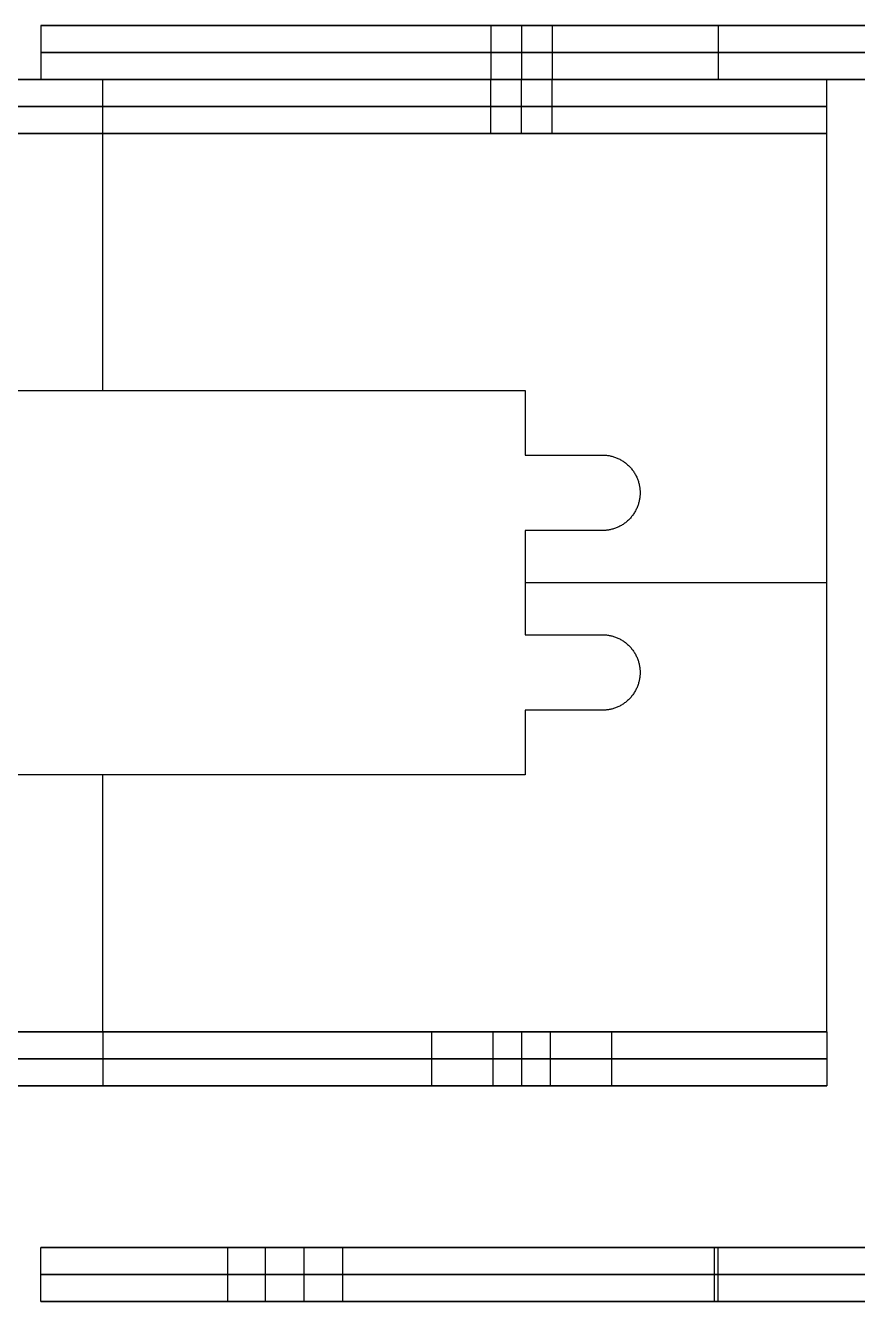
# Model space of a CAD drawing. Header units: millimetres. Extents: x -232 to 139, y -100 to 100.
# Drawn here: x -193.3 to -147, y -40 to 31 of the extents above; entities that cross this region are included whole.
import ezdxf

# ---------------------------------------------------------------- set-up
doc = ezdxf.new("R2010")
doc.units = ezdxf.units.MM
doc.header["$MEASUREMENT"] = 0
doc.layers.add('body', color=30, linetype='Continuous', true_color=0xff8000)

msp = doc.modelspace()

# ---------------------------------------------------------------- linework, layer by layer
at = {"layer": 'body'}
for p, q in [((-192.473, 31, 238.018), (-167.423, 31, 238.018)), ((-164.023, 31, 238.018), (-117.074, 31, 238.018)), ((-154.773, 31, 217.927), (-154.773, 31, 258.11)), ((-167.423, 28, 238.018), (-229.323, 28, 238.018)), ((-192.473, 28, 238.018), (-167.423, 28, 238.018)), ((-189.023, 28, 217.927), (-189.023, 28, 258.11)), ((-164.023, 28, 238.018), (-117.074, 28, 238.018)), ((-148.723, 28, 238.018), (-164.023, 28, 238.018)), ((-154.773, 28, 217.927), (-154.773, 28, 258.11)), ((-167.423, 25, 238.018), (-229.323, 25, 238.018)), ((-189.023, 10.7, 217.927), (-189.023, 25, 217.927)), ((-189.023, 10.7, 220.927), (-189.023, 25, 220.927)), ((-189.023, 25, 217.927), (-189.023, 25, 258.11)), ((-148.723, 25, 238.018), (-164.023, 25, 238.018)), ((-165.523, 0, 217.927), (-148.723, 0, 217.927)), ((-165.523, 0, 220.927), (-148.723, 0, 220.927)), ((-189.023, -25, 217.927), (-189.023, -10.7, 217.927)), ((-189.023, -25, 220.927), (-189.023, -10.7, 220.927)), ((-229.323, -25, 238.018), (-170.723, -25, 238.018)), ((-189.023, -25, 217.927), (-189.023, -25, 258.11)), ((-160.723, -25, 238.018), (-148.723, -25, 238.018)), ((-229.323, -28, 238.018), (-170.723, -28, 238.018)), ((-189.023, -28, 217.927), (-189.023, -28, 258.11)), ((-160.723, -28, 238.018), (-148.723, -28, 238.018)), ((-175.673, -37, 238.018), (-192.473, -37, 238.018)), ((-154.773, -37, 217.927), (-154.773, -37, 227.227)), ((-154.773, -37, 248.627), (-154.773, -37, 258.11)), ((-175.673, -40, 238.018), (-192.473, -40, 238.018)), ((-154.773, -40, 217.927), (-154.773, -40, 227.227)), ((-154.773, -40, 248.627), (-154.773, -40, 258.11))]:
    msp.add_line(p, q, dxfattribs=at)
for points in [[(-192.473, 31, 217.927), (-154.773, 31, 217.927), (-117.074, 31, 217.927)], [(-192.473, 31, 217.927), (-192.473, 29.5, 217.927), (-192.473, 28, 217.927)], [(-117.074, 31, 258.11), (-154.773, 31, 258.11), (-192.473, 31, 258.11)], [(-192.473, 31, 258.11), (-192.473, 29.5, 258.11), (-192.473, 28, 258.11)], [(-192.473, 31, 258.11), (-192.473, 31, 238.018), (-192.473, 31, 217.927)], [(-192.473, 31, 238.018), (-192.473, 29.5, 238.018), (-192.473, 28, 238.018)], [(-167.423, 31, 238.018), (-167.423, 29.5, 238.018), (-167.423, 28, 238.018)], [(-165.723, 31, 236.318), (-165.723, 29.5, 236.318), (-165.723, 28, 236.318)], [(-165.723, 31, 239.718), (-165.723, 29.5, 239.718), (-165.723, 28, 239.718)], [(-164.023, 31, 238.018), (-164.023, 29.5, 238.018), (-164.023, 28, 238.018)], [(-154.773, 31, 217.927), (-154.773, 29.5, 217.927), (-154.773, 28, 217.927)], [(-154.773, 31, 258.11), (-154.773, 29.5, 258.11), (-154.773, 28, 258.11)], [(-192.473, 29.5, 217.927), (-154.773, 29.5, 217.927), (-117.074, 29.5, 217.927)], [(-117.074, 29.5, 258.11), (-154.773, 29.5, 258.11), (-192.473, 29.5, 258.11)], [(-192.473, 29.5, 258.11), (-192.473, 29.5, 238.018), (-192.473, 29.5, 217.927)], [(-148.723, 28, 217.927), (-189.023, 28, 217.927), (-229.323, 28, 217.927)], [(-229.323, 28, 258.11), (-189.023, 28, 258.11), (-148.723, 28, 258.11)], [(-192.473, 28, 217.927), (-154.773, 28, 217.927), (-117.074, 28, 217.927)], [(-117.074, 28, 258.11), (-154.773, 28, 258.11), (-192.473, 28, 258.11)], [(-192.473, 28, 258.11), (-192.473, 28, 238.018), (-192.473, 28, 217.927)], [(-189.023, 25, 217.927), (-189.023, 26.5, 217.927), (-189.023, 28, 217.927)], [(-189.023, 25, 258.11), (-189.023, 26.5, 258.11), (-189.023, 28, 258.11)], [(-167.423, 25, 238.018), (-167.423, 26.5, 238.018), (-167.423, 28, 238.018)], [(-165.723, 25, 239.718), (-165.723, 26.5, 239.718), (-165.723, 28, 239.718)], [(-165.723, 25, 236.318), (-165.723, 26.5, 236.318), (-165.723, 28, 236.318)], [(-164.023, 25, 238.018), (-164.023, 26.5, 238.018), (-164.023, 28, 238.018)], [(-148.723, 25, 217.927), (-148.723, 26.5, 217.927), (-148.723, 28, 217.927)], [(-148.723, 25, 258.11), (-148.723, 26.5, 258.11), (-148.723, 28, 258.11)], [(-148.723, 28, 258.11), (-148.723, 28, 238.018), (-148.723, 28, 217.927)], [(-148.723, 25, 238.018), (-148.723, 26.5, 238.018), (-148.723, 28, 238.018)], [(-148.723, 26.5, 217.927), (-189.023, 26.5, 217.927), (-229.323, 26.5, 217.927)], [(-229.323, 26.5, 258.11), (-189.023, 26.5, 258.11), (-148.723, 26.5, 258.11)], [(-148.723, 26.5, 258.11), (-148.723, 26.5, 238.018), (-148.723, 26.5, 217.927)], [(-148.723, 25, 217.927), (-189.023, 25, 217.927), (-229.323, 25, 217.927)], [(-148.723, 25, 220.927), (-189.023, 25, 220.927), (-229.323, 25, 220.927)], [(-148.723, 25, 219.427), (-189.023, 25, 219.427), (-229.323, 25, 219.427)], [(-148.723, 25, 217.927), (-189.023, 25, 217.927), (-229.323, 25, 217.927)], [(-229.323, 25, 258.11), (-189.023, 25, 258.11), (-148.723, 25, 258.11)], [(-189.023, 25, 217.927), (-189.023, 25, 219.427), (-189.023, 25, 220.927)], [(-148.723, -25, 217.927), (-148.723, 0, 217.927), (-148.723, 25, 217.927)], [(-148.723, 25, 217.927), (-148.723, 25, 219.427), (-148.723, 25, 220.927)], [(-148.723, -25, 220.927), (-148.723, 0, 220.927), (-148.723, 25, 220.927)], [(-148.723, -25, 219.427), (-148.723, 0, 219.427), (-148.723, 25, 219.427)], [(-148.723, 25, 258.11), (-148.723, 25, 238.018), (-148.723, 25, 217.927)], [(-206.923, 10.7, 217.927), (-186.223, 10.7, 217.927), (-165.523, 10.7, 217.927)], [(-206.923, 10.7, 220.927), (-186.223, 10.7, 220.927), (-165.523, 10.7, 220.927)], [(-206.923, 10.7, 219.427), (-186.223, 10.7, 219.427), (-165.523, 10.7, 219.427)], [(-186.223, 10.7, 217.927), (-186.223, 10.7, 219.427), (-186.223, 10.7, 220.927)], [(-165.523, 10.7, 217.927), (-165.523, 10.7, 219.427), (-165.523, 10.7, 220.927)], [(-165.523, 10.7, 217.927), (-165.523, 8.9, 217.927), (-165.523, 7.1, 217.927)], [(-165.523, 10.7, 220.927), (-165.523, 8.9, 220.927), (-165.523, 7.1, 220.927)], [(-165.523, 10.7, 219.427), (-165.523, 8.9, 219.427), (-165.523, 7.1, 219.427)], [(-165.523, 8.9, 217.927), (-165.523, 8.9, 219.427), (-165.523, 8.9, 220.927)], [(-165.523, 7.1, 217.927), (-165.523, 7.1, 219.427), (-165.523, 7.1, 220.927)], [(-165.523, 7.1, 217.927), (-163.373, 7.1, 217.927), (-161.223, 7.1, 217.927)], [(-165.523, 7.1, 220.927), (-163.373, 7.1, 220.927), (-161.223, 7.1, 220.927)], [(-165.523, 7.1, 219.427), (-163.373, 7.1, 219.427), (-161.223, 7.1, 219.427)], [(-163.373, 7.1, 217.927), (-163.373, 7.1, 219.427), (-163.373, 7.1, 220.927)], [(-161.223, 7.1, 217.927), (-161.223, 7.1, 219.427), (-161.223, 7.1, 220.927)], [(-159.123, 5, 217.927), (-159.123, 5, 219.427), (-159.123, 5, 220.927)], [(-161.223, 2.9, 217.927), (-163.373, 2.9, 217.927), (-165.523, 2.9, 217.927)], [(-165.523, 2.9, 217.927), (-165.523, 2.9, 219.427), (-165.523, 2.9, 220.927)], [(-161.223, 2.9, 220.927), (-163.373, 2.9, 220.927), (-165.523, 2.9, 220.927)], [(-165.523, 2.9, 217.927), (-165.523, 0, 217.927), (-165.523, -2.9, 217.927)], [(-165.523, 2.9, 220.927), (-165.523, 0, 220.927), (-165.523, -2.9, 220.927)], [(-161.223, 2.9, 219.427), (-163.373, 2.9, 219.427), (-165.523, 2.9, 219.427)], [(-165.523, 2.9, 219.427), (-165.523, 0, 219.427), (-165.523, -2.9, 219.427)], [(-163.373, 2.9, 217.927), (-163.373, 2.9, 219.427), (-163.373, 2.9, 220.927)], [(-161.223, 2.9, 217.927), (-161.223, 2.9, 219.427), (-161.223, 2.9, 220.927)], [(-165.523, 0, 217.927), (-165.523, 0, 219.427), (-165.523, 0, 220.927)], [(-148.723, 0, 217.927), (-148.723, 0, 219.427), (-148.723, 0, 220.927)], [(-165.523, -2.9, 217.927), (-163.373, -2.9, 217.927), (-161.223, -2.9, 217.927)], [(-165.523, -2.9, 220.927), (-163.373, -2.9, 220.927), (-161.223, -2.9, 220.927)], [(-165.523, -2.9, 217.927), (-165.523, -2.9, 219.427), (-165.523, -2.9, 220.927)], [(-165.523, -2.9, 219.427), (-163.373, -2.9, 219.427), (-161.223, -2.9, 219.427)], [(-163.373, -2.9, 217.927), (-163.373, -2.9, 219.427), (-163.373, -2.9, 220.927)], [(-161.223, -2.9, 217.927), (-161.223, -2.9, 219.427), (-161.223, -2.9, 220.927)], [(-159.123, -5, 217.927), (-159.123, -5, 219.427), (-159.123, -5, 220.927)], [(-161.223, -7.1, 217.927), (-163.373, -7.1, 217.927), (-165.523, -7.1, 217.927)], [(-165.523, -7.1, 217.927), (-165.523, -7.1, 219.427), (-165.523, -7.1, 220.927)], [(-161.223, -7.1, 220.927), (-163.373, -7.1, 220.927), (-165.523, -7.1, 220.927)], [(-165.523, -7.1, 217.927), (-165.523, -8.9, 217.927), (-165.523, -10.7, 217.927)], [(-165.523, -7.1, 220.927), (-165.523, -8.9, 220.927), (-165.523, -10.7, 220.927)], [(-161.223, -7.1, 219.427), (-163.373, -7.1, 219.427), (-165.523, -7.1, 219.427)], [(-165.523, -7.1, 219.427), (-165.523, -8.9, 219.427), (-165.523, -10.7, 219.427)], [(-163.373, -7.1, 217.927), (-163.373, -7.1, 219.427), (-163.373, -7.1, 220.927)], [(-161.223, -7.1, 217.927), (-161.223, -7.1, 219.427), (-161.223, -7.1, 220.927)], [(-165.523, -8.9, 217.927), (-165.523, -8.9, 219.427), (-165.523, -8.9, 220.927)], [(-165.523, -10.7, 217.927), (-186.223, -10.7, 217.927), (-206.923, -10.7, 217.927)], [(-165.523, -10.7, 220.927), (-186.223, -10.7, 220.927), (-206.923, -10.7, 220.927)], [(-165.523, -10.7, 219.427), (-186.223, -10.7, 219.427), (-206.923, -10.7, 219.427)], [(-186.223, -10.7, 217.927), (-186.223, -10.7, 219.427), (-186.223, -10.7, 220.927)], [(-165.523, -10.7, 217.927), (-165.523, -10.7, 219.427), (-165.523, -10.7, 220.927)], [(-229.323, -25, 217.927), (-189.023, -25, 217.927), (-148.723, -25, 217.927)], [(-229.323, -25, 220.927), (-189.023, -25, 220.927), (-148.723, -25, 220.927)], [(-229.323, -25, 219.427), (-189.023, -25, 219.427), (-148.723, -25, 219.427)], [(-148.723, -25, 258.11), (-189.023, -25, 258.11), (-229.323, -25, 258.11)], [(-229.323, -25, 217.927), (-189.023, -25, 217.927), (-148.723, -25, 217.927)], [(-189.023, -25, 217.927), (-189.023, -25, 219.427), (-189.023, -25, 220.927)], [(-189.023, -25, 258.11), (-189.023, -26.5, 258.11), (-189.023, -28, 258.11)], [(-189.023, -25, 217.927), (-189.023, -26.5, 217.927), (-189.023, -28, 217.927)], [(-170.723, -25, 238.018), (-170.723, -26.5, 238.018), (-170.723, -28, 238.018)], [(-167.323, -25, 227.518), (-167.323, -26.5, 227.518), (-167.323, -28, 227.518)], [(-167.323, -25, 248.518), (-167.323, -26.5, 248.518), (-167.323, -28, 248.518)], [(-165.723, -25, 233.018), (-165.723, -26.5, 233.018), (-165.723, -28, 233.018)], [(-165.723, -25, 243.018), (-165.723, -26.5, 243.018), (-165.723, -28, 243.018)], [(-165.723, -25, 225.918), (-165.723, -26.5, 225.918), (-165.723, -28, 225.918)], [(-165.723, -25, 229.118), (-165.723, -26.5, 229.118), (-165.723, -28, 229.118)], [(-165.723, -25, 246.918), (-165.723, -26.5, 246.918), (-165.723, -28, 246.918)], [(-165.723, -25, 250.118), (-165.723, -26.5, 250.118), (-165.723, -28, 250.118)], [(-164.123, -25, 227.518), (-164.123, -26.5, 227.518), (-164.123, -28, 227.518)], [(-164.123, -25, 248.518), (-164.123, -26.5, 248.518), (-164.123, -28, 248.518)], [(-160.723, -25, 238.018), (-160.723, -26.5, 238.018), (-160.723, -28, 238.018)], [(-148.723, -25, 217.927), (-148.723, -25, 219.427), (-148.723, -25, 220.927)], [(-148.723, -25, 217.927), (-148.723, -25, 238.018), (-148.723, -25, 258.11)], [(-148.723, -25, 258.11), (-148.723, -26.5, 258.11), (-148.723, -28, 258.11)], [(-148.723, -25, 217.927), (-148.723, -26.5, 217.927), (-148.723, -28, 217.927)], [(-148.723, -25, 238.018), (-148.723, -26.5, 238.018), (-148.723, -28, 238.018)], [(-148.723, -26.5, 258.11), (-189.023, -26.5, 258.11), (-229.323, -26.5, 258.11)], [(-229.323, -26.5, 217.927), (-189.023, -26.5, 217.927), (-148.723, -26.5, 217.927)], [(-148.723, -26.5, 217.927), (-148.723, -26.5, 238.018), (-148.723, -26.5, 258.11)], [(-148.723, -28, 258.11), (-189.023, -28, 258.11), (-229.323, -28, 258.11)], [(-229.323, -28, 217.927), (-189.023, -28, 217.927), (-148.723, -28, 217.927)], [(-148.723, -28, 217.927), (-148.723, -28, 238.018), (-148.723, -28, 258.11)], [(-192.473, -40, 258.11), (-192.473, -38.5, 258.11), (-192.473, -37, 258.11)], [(-192.473, -37, 217.927), (-192.473, -37, 238.018), (-192.473, -37, 258.11)], [(-192.473, -40, 217.927), (-192.473, -38.5, 217.927), (-192.473, -37, 217.927)], [(-192.473, -37, 258.11), (-154.773, -37, 258.11), (-117.074, -37, 258.11)], [(-117.074, -37, 217.927), (-154.773, -37, 217.927), (-192.473, -37, 217.927)], [(-192.473, -40, 238.018), (-192.473, -38.5, 238.018), (-192.473, -37, 238.018)], [(-182.073, -40, 242.927), (-182.073, -38.5, 242.927), (-182.073, -37, 242.927)], [(-182.073, -40, 232.927), (-182.073, -38.5, 232.927), (-182.073, -37, 232.927)], [(-179.973, -40, 245.027), (-179.973, -38.5, 245.027), (-179.973, -37, 245.027)], [(-175.673, -37, 245.027), (-177.823, -37, 245.027), (-179.973, -37, 245.027)], [(-179.973, -40, 240.827), (-179.973, -38.5, 240.827), (-179.973, -37, 240.827)], [(-179.973, -37, 240.827), (-177.823, -37, 240.827), (-175.673, -37, 240.827)], [(-179.973, -40, 235.027), (-179.973, -38.5, 235.027), (-179.973, -37, 235.027)], [(-175.673, -37, 235.027), (-177.823, -37, 235.027), (-179.973, -37, 235.027)], [(-179.973, -40, 230.827), (-179.973, -38.5, 230.827), (-179.973, -37, 230.827)], [(-179.973, -37, 230.827), (-177.823, -37, 230.827), (-175.673, -37, 230.827)], [(-177.823, -40, 245.027), (-177.823, -38.5, 245.027), (-177.823, -37, 245.027)], [(-177.823, -40, 240.827), (-177.823, -38.5, 240.827), (-177.823, -37, 240.827)], [(-177.823, -40, 235.027), (-177.823, -38.5, 235.027), (-177.823, -37, 235.027)], [(-177.823, -40, 230.827), (-177.823, -38.5, 230.827), (-177.823, -37, 230.827)], [(-175.673, -40, 248.627), (-175.673, -38.5, 248.627), (-175.673, -37, 248.627)], [(-134.273, -37, 248.627), (-154.973, -37, 248.627), (-175.673, -37, 248.627)], [(-175.673, -40, 245.027), (-175.673, -38.5, 245.027), (-175.673, -37, 245.027)], [(-175.673, -37, 248.627), (-175.673, -37, 246.827), (-175.673, -37, 245.027)], [(-175.673, -40, 240.827), (-175.673, -38.5, 240.827), (-175.673, -37, 240.827)], [(-175.673, -40, 235.027), (-175.673, -38.5, 235.027), (-175.673, -37, 235.027)], [(-175.673, -37, 240.827), (-175.673, -37, 237.927), (-175.673, -37, 235.027)], [(-175.673, -40, 230.827), (-175.673, -38.5, 230.827), (-175.673, -37, 230.827)], [(-175.673, -40, 227.227), (-175.673, -38.5, 227.227), (-175.673, -37, 227.227)], [(-175.673, -37, 230.827), (-175.673, -37, 229.027), (-175.673, -37, 227.227)], [(-175.673, -37, 227.227), (-154.973, -37, 227.227), (-134.273, -37, 227.227)], [(-175.673, -40, 246.827), (-175.673, -38.5, 246.827), (-175.673, -37, 246.827)], [(-175.673, -40, 237.927), (-175.673, -38.5, 237.927), (-175.673, -37, 237.927)], [(-175.673, -40, 229.027), (-175.673, -38.5, 229.027), (-175.673, -37, 229.027)], [(-154.973, -40, 248.627), (-154.973, -38.5, 248.627), (-154.973, -37, 248.627)], [(-154.973, -40, 227.227), (-154.973, -38.5, 227.227), (-154.973, -37, 227.227)], [(-154.773, -40, 258.11), (-154.773, -38.5, 258.11), (-154.773, -37, 258.11)], [(-154.773, -40, 217.927), (-154.773, -38.5, 217.927), (-154.773, -37, 217.927)], [(-192.473, -38.5, 217.927), (-192.473, -38.5, 238.018), (-192.473, -38.5, 258.11)], [(-192.473, -38.5, 258.11), (-154.773, -38.5, 258.11), (-117.074, -38.5, 258.11)], [(-117.074, -38.5, 217.927), (-154.773, -38.5, 217.927), (-192.473, -38.5, 217.927)], [(-175.673, -38.5, 245.027), (-177.823, -38.5, 245.027), (-179.973, -38.5, 245.027)], [(-179.973, -38.5, 240.827), (-177.823, -38.5, 240.827), (-175.673, -38.5, 240.827)], [(-175.673, -38.5, 235.027), (-177.823, -38.5, 235.027), (-179.973, -38.5, 235.027)], [(-179.973, -38.5, 230.827), (-177.823, -38.5, 230.827), (-175.673, -38.5, 230.827)], [(-134.273, -38.5, 248.627), (-154.973, -38.5, 248.627), (-175.673, -38.5, 248.627)], [(-175.673, -38.5, 248.627), (-175.673, -38.5, 246.827), (-175.673, -38.5, 245.027)], [(-175.673, -38.5, 240.827), (-175.673, -38.5, 237.927), (-175.673, -38.5, 235.027)], [(-175.673, -38.5, 230.827), (-175.673, -38.5, 229.027), (-175.673, -38.5, 227.227)], [(-175.673, -38.5, 227.227), (-154.973, -38.5, 227.227), (-134.273, -38.5, 227.227)], [(-192.473, -40, 217.927), (-192.473, -40, 238.018), (-192.473, -40, 258.11)], [(-192.473, -40, 258.11), (-154.773, -40, 258.11), (-117.074, -40, 258.11)], [(-117.074, -40, 217.927), (-154.773, -40, 217.927), (-192.473, -40, 217.927)], [(-175.673, -40, 245.027), (-177.823, -40, 245.027), (-179.973, -40, 245.027)], [(-179.973, -40, 240.827), (-177.823, -40, 240.827), (-175.673, -40, 240.827)], [(-175.673, -40, 235.027), (-177.823, -40, 235.027), (-179.973, -40, 235.027)], [(-179.973, -40, 230.827), (-177.823, -40, 230.827), (-175.673, -40, 230.827)], [(-134.273, -40, 248.627), (-154.973, -40, 248.627), (-175.673, -40, 248.627)], [(-175.673, -40, 248.627), (-175.673, -40, 246.827), (-175.673, -40, 245.027)], [(-175.673, -40, 240.827), (-175.673, -40, 237.927), (-175.673, -40, 235.027)], [(-175.673, -40, 230.827), (-175.673, -40, 229.027), (-175.673, -40, 227.227)], [(-175.673, -40, 227.227), (-154.973, -40, 227.227), (-134.273, -40, 227.227)]]:
    msp.add_open_spline(points, degree=2, dxfattribs=at)
at = {"layer": 'body', "extrusion": (0, -1, 0)}
for points, weights, knots in [([(-164.023, 31, 238.018), (-164.023, 31, 236.318), (-165.723, 31, 236.318), (-167.423, 31, 236.318), (-167.423, 31, 238.018), (-167.423, 31, 239.718), (-165.723, 31, 239.718), (-164.023, 31, 239.718), (-164.023, 31, 238.018)], [1, 0.707106781187, 1, 0.707106781187, 1, 0.707106781187, 1, 0.707106781187, 1], [231.163015, 231.163015, 231.163015, 233.833369, 233.833369, 236.503722, 236.503722, 239.174076, 239.174076, 241.84443, 241.84443, 241.84443]), ([(-164.023, 28, 238.018), (-164.023, 28, 236.318), (-165.723, 28, 236.318), (-167.423, 28, 236.318), (-167.423, 28, 238.018), (-167.423, 28, 239.718), (-165.723, 28, 239.718), (-164.023, 28, 239.718), (-164.023, 28, 238.018)], [1, 0.707106781187, 1, 0.707106781187, 1, 0.707106781187, 1, 0.707106781187, 1], [231.163015, 231.163015, 231.163015, 233.833369, 233.833369, 236.503722, 236.503722, 239.174076, 239.174076, 241.84443, 241.84443, 241.84443]), ([(-160.723, -25, 238.018), (-160.723, -25, 233.018), (-165.723, -25, 233.018), (-170.723, -25, 233.018), (-170.723, -25, 238.018), (-170.723, -25, 243.018), (-165.723, -25, 243.018), (-160.723, -25, 243.018), (-160.723, -25, 238.018)], [1, 0.707106781187, 1, 0.707106781187, 1, 0.707106781187, 1, 0.707106781187, 1], [241.566, 241.566, 241.566, 249.419982, 249.419982, 257.273963, 257.273963, 265.127945, 265.127945, 272.981927, 272.981927, 272.981927]), ([(-164.123, -25, 227.518), (-164.123, -25, 225.918), (-165.723, -25, 225.918), (-167.323, -25, 225.918), (-167.323, -25, 227.518), (-167.323, -25, 229.118), (-165.723, -25, 229.118), (-164.123, -25, 229.118), (-164.123, -25, 227.518)], [1, 0.707106781187, 1, 0.707106781187, 1, 0.707106781187, 1, 0.707106781187, 1], [272.981927, 272.981927, 272.981927, 275.495201, 275.495201, 278.008475, 278.008475, 280.521749, 280.521749, 283.035023, 283.035023, 283.035023]), ([(-164.123, -25, 248.518), (-164.123, -25, 246.918), (-165.723, -25, 246.918), (-167.323, -25, 246.918), (-167.323, -25, 248.518), (-167.323, -25, 250.118), (-165.723, -25, 250.118), (-164.123, -25, 250.118), (-164.123, -25, 248.518)], [1, 0.707106781187, 1, 0.707106781187, 1, 0.707106781187, 1, 0.707106781187, 1], [283.035023, 283.035023, 283.035023, 285.548297, 285.548297, 288.061571, 288.061571, 290.574845, 290.574845, 293.08812, 293.08812, 293.08812]), ([(-160.723, -26.5, 238.018), (-160.723, -26.5, 233.018), (-165.723, -26.5, 233.018), (-170.723, -26.5, 233.018), (-170.723, -26.5, 238.018), (-170.723, -26.5, 243.018), (-165.723, -26.5, 243.018), (-160.723, -26.5, 243.018), (-160.723, -26.5, 238.018)], [1, 0.707106781187, 1, 0.707106781187, 1, 0.707106781187, 1, 0.707106781187, 1], [241.566, 241.566, 241.566, 249.419982, 249.419982, 257.273963, 257.273963, 265.127945, 265.127945, 272.981927, 272.981927, 272.981927]), ([(-164.123, -26.5, 227.518), (-164.123, -26.5, 225.918), (-165.723, -26.5, 225.918), (-167.323, -26.5, 225.918), (-167.323, -26.5, 227.518), (-167.323, -26.5, 229.118), (-165.723, -26.5, 229.118), (-164.123, -26.5, 229.118), (-164.123, -26.5, 227.518)], [1, 0.707106781187, 1, 0.707106781187, 1, 0.707106781187, 1, 0.707106781187, 1], [272.981927, 272.981927, 272.981927, 275.495201, 275.495201, 278.008475, 278.008475, 280.521749, 280.521749, 283.035023, 283.035023, 283.035023]), ([(-164.123, -26.5, 248.518), (-164.123, -26.5, 246.918), (-165.723, -26.5, 246.918), (-167.323, -26.5, 246.918), (-167.323, -26.5, 248.518), (-167.323, -26.5, 250.118), (-165.723, -26.5, 250.118), (-164.123, -26.5, 250.118), (-164.123, -26.5, 248.518)], [1, 0.707106781187, 1, 0.707106781187, 1, 0.707106781187, 1, 0.707106781187, 1], [283.035023, 283.035023, 283.035023, 285.548297, 285.548297, 288.061571, 288.061571, 290.574845, 290.574845, 293.08812, 293.08812, 293.08812]), ([(-160.723, -28, 238.018), (-160.723, -28, 233.018), (-165.723, -28, 233.018), (-170.723, -28, 233.018), (-170.723, -28, 238.018), (-170.723, -28, 243.018), (-165.723, -28, 243.018), (-160.723, -28, 243.018), (-160.723, -28, 238.018)], [1, 0.707106781187, 1, 0.707106781187, 1, 0.707106781187, 1, 0.707106781187, 1], [241.566, 241.566, 241.566, 249.419982, 249.419982, 257.273963, 257.273963, 265.127945, 265.127945, 272.981927, 272.981927, 272.981927]), ([(-164.123, -28, 227.518), (-164.123, -28, 225.918), (-165.723, -28, 225.918), (-167.323, -28, 225.918), (-167.323, -28, 227.518), (-167.323, -28, 229.118), (-165.723, -28, 229.118), (-164.123, -28, 229.118), (-164.123, -28, 227.518)], [1, 0.707106781187, 1, 0.707106781187, 1, 0.707106781187, 1, 0.707106781187, 1], [272.981927, 272.981927, 272.981927, 275.495201, 275.495201, 278.008475, 278.008475, 280.521749, 280.521749, 283.035023, 283.035023, 283.035023]), ([(-164.123, -28, 248.518), (-164.123, -28, 246.918), (-165.723, -28, 246.918), (-167.323, -28, 246.918), (-167.323, -28, 248.518), (-167.323, -28, 250.118), (-165.723, -28, 250.118), (-164.123, -28, 250.118), (-164.123, -28, 248.518)], [1, 0.707106781187, 1, 0.707106781187, 1, 0.707106781187, 1, 0.707106781187, 1], [283.035023, 283.035023, 283.035023, 285.548297, 285.548297, 288.061571, 288.061571, 290.574845, 290.574845, 293.08812, 293.08812, 293.08812]), ([(-179.973, -37, 245.027), (-182.073, -37, 245.027), (-182.073, -37, 242.927), (-182.073, -37, 240.827), (-179.973, -37, 240.827)], [1, 0.707106781187, 1, 0.707106781187, 1], [68.097345, 68.097345, 68.097345, 71.396017, 71.396017, 74.694689, 74.694689, 74.694689]), ([(-179.973, -37, 235.027), (-182.073, -37, 235.027), (-182.073, -37, 232.927), (-182.073, -37, 230.827), (-179.973, -37, 230.827)], [1, 0.707106781187, 1, 0.707106781187, 1], [89.094689, 89.094689, 89.094689, 92.393361, 92.393361, 95.692034, 95.692034, 95.692034]), ([(-179.973, -40, 245.027), (-182.073, -40, 245.027), (-182.073, -40, 242.927), (-182.073, -40, 240.827), (-179.973, -40, 240.827)], [1, 0.707106781187, 1, 0.707106781187, 1], [68.097345, 68.097345, 68.097345, 71.396017, 71.396017, 74.694689, 74.694689, 74.694689]), ([(-179.973, -40, 235.027), (-182.073, -40, 235.027), (-182.073, -40, 232.927), (-182.073, -40, 230.827), (-179.973, -40, 230.827)], [1, 0.707106781187, 1, 0.707106781187, 1], [89.094689, 89.094689, 89.094689, 92.393361, 92.393361, 95.692034, 95.692034, 95.692034])]:
    msp.add_rational_spline(points, weights, degree=2, knots=knots, dxfattribs=at)
at = {"layer": 'body', "extrusion": (0, -1, -1.04492e-15)}
msp.add_rational_spline([(-164.023, 29.5, 238.018), (-164.023, 29.5, 236.318), (-165.723, 29.5, 236.318), (-167.423, 29.5, 236.318), (-167.423, 29.5, 238.018), (-167.423, 29.5, 239.718), (-165.723, 29.5, 239.718), (-164.023, 29.5, 239.718), (-164.023, 29.5, 238.018)], [1, 0.707106781187, 1, 0.707106781187, 1, 0.707106781187, 1, 0.707106781187, 1], degree=2, knots=[231.163015, 231.163015, 231.163015, 233.833369, 233.833369, 236.503722, 236.503722, 239.174076, 239.174076, 241.84443, 241.84443, 241.84443], dxfattribs=at)
at = {"layer": 'body', "extrusion": (0, 1, -1.04492e-15)}
for points in [[(-164.023, 28, 238.018), (-164.023, 28, 239.718), (-165.723, 28, 239.718), (-167.423, 28, 239.718), (-167.423, 28, 238.018), (-167.423, 28, 236.318), (-165.723, 28, 236.318), (-164.023, 28, 236.318), (-164.023, 28, 238.018)], [(-164.023, 25, 238.018), (-164.023, 25, 239.718), (-165.723, 25, 239.718), (-167.423, 25, 239.718), (-167.423, 25, 238.018), (-167.423, 25, 236.318), (-165.723, 25, 236.318), (-164.023, 25, 236.318), (-164.023, 25, 238.018)]]:
    msp.add_rational_spline(points, [1, 0.707106781187, 1, 0.707106781187, 1, 0.707106781187, 1, 0.707106781187, 1], degree=2, knots=[0, 0, 0, 2.670354, 2.670354, 5.340708, 5.340708, 8.011061, 8.011061, 10.681415, 10.681415, 10.681415], dxfattribs=at)
at = {"layer": 'body', "extrusion": (0, 1, 0)}
msp.add_rational_spline([(-164.023, 26.5, 238.018), (-164.023, 26.5, 239.718), (-165.723, 26.5, 239.718), (-167.423, 26.5, 239.718), (-167.423, 26.5, 238.018), (-167.423, 26.5, 236.318), (-165.723, 26.5, 236.318), (-164.023, 26.5, 236.318), (-164.023, 26.5, 238.018)], [1, 0.707106781187, 1, 0.707106781187, 1, 0.707106781187, 1, 0.707106781187, 1], degree=2, knots=[0, 0, 0, 2.670354, 2.670354, 5.340708, 5.340708, 8.011061, 8.011061, 10.681415, 10.681415, 10.681415], dxfattribs=at)
at = {"layer": 'body'}
for points, knots in [([(-161.223, 7.1, 217.927), (-159.123, 7.1, 217.927), (-159.123, 5, 217.927), (-159.123, 2.9, 217.927), (-161.223, 2.9, 217.927)], [414.092061, 414.092061, 414.092061, 417.390733, 417.390733, 420.689406, 420.689406, 420.689406]), ([(-161.223, 7.1, 220.927), (-159.123, 7.1, 220.927), (-159.123, 5, 220.927), (-159.123, 2.9, 220.927), (-161.223, 2.9, 220.927)], [414.092061, 414.092061, 414.092061, 417.390733, 417.390733, 420.689406, 420.689406, 420.689406]), ([(-161.223, 7.1, 219.427), (-159.123, 7.1, 219.427), (-159.123, 5, 219.427), (-159.123, 2.9, 219.427), (-161.223, 2.9, 219.427)], [414.092061, 414.092061, 414.092061, 417.390733, 417.390733, 420.689406, 420.689406, 420.689406]), ([(-161.223, -2.9, 217.927), (-159.123, -2.9, 217.927), (-159.123, -5, 217.927), (-159.123, -7.1, 217.927), (-161.223, -7.1, 217.927)], [265.500027, 265.500027, 265.500027, 268.7987, 268.7987, 272.097372, 272.097372, 272.097372]), ([(-161.223, -2.9, 220.927), (-159.123, -2.9, 220.927), (-159.123, -5, 220.927), (-159.123, -7.1, 220.927), (-161.223, -7.1, 220.927)], [265.500027, 265.500027, 265.500027, 268.7987, 268.7987, 272.097372, 272.097372, 272.097372]), ([(-161.223, -2.9, 219.427), (-159.123, -2.9, 219.427), (-159.123, -5, 219.427), (-159.123, -7.1, 219.427), (-161.223, -7.1, 219.427)], [265.500027, 265.500027, 265.500027, 268.7987, 268.7987, 272.097372, 272.097372, 272.097372])]:
    msp.add_rational_spline(points, [1, 0.707106781187, 1, 0.707106781187, 1], degree=2, knots=knots, dxfattribs=at)
at = {"layer": 'body', "extrusion": (-3.38354e-15, -1, 3.68407e-26)}
msp.add_rational_spline([(-179.973, -38.5, 245.027), (-182.073, -38.5, 245.027), (-182.073, -38.5, 242.927), (-182.073, -38.5, 240.827), (-179.973, -38.5, 240.827)], [1, 0.707106781187, 1, 0.707106781187, 1], degree=2, knots=[68.097345, 68.097345, 68.097345, 71.396017, 71.396017, 74.694689, 74.694689, 74.694689], dxfattribs=at)
at = {"layer": 'body', "extrusion": (-3.38354e-15, -1, -3.68407e-26)}
msp.add_rational_spline([(-179.973, -38.5, 235.027), (-182.073, -38.5, 235.027), (-182.073, -38.5, 232.927), (-182.073, -38.5, 230.827), (-179.973, -38.5, 230.827)], [1, 0.707106781187, 1, 0.707106781187, 1], degree=2, knots=[89.094689, 89.094689, 89.094689, 92.393361, 92.393361, 95.692034, 95.692034, 95.692034], dxfattribs=at)

doc.saveas('drawing.dxf')
